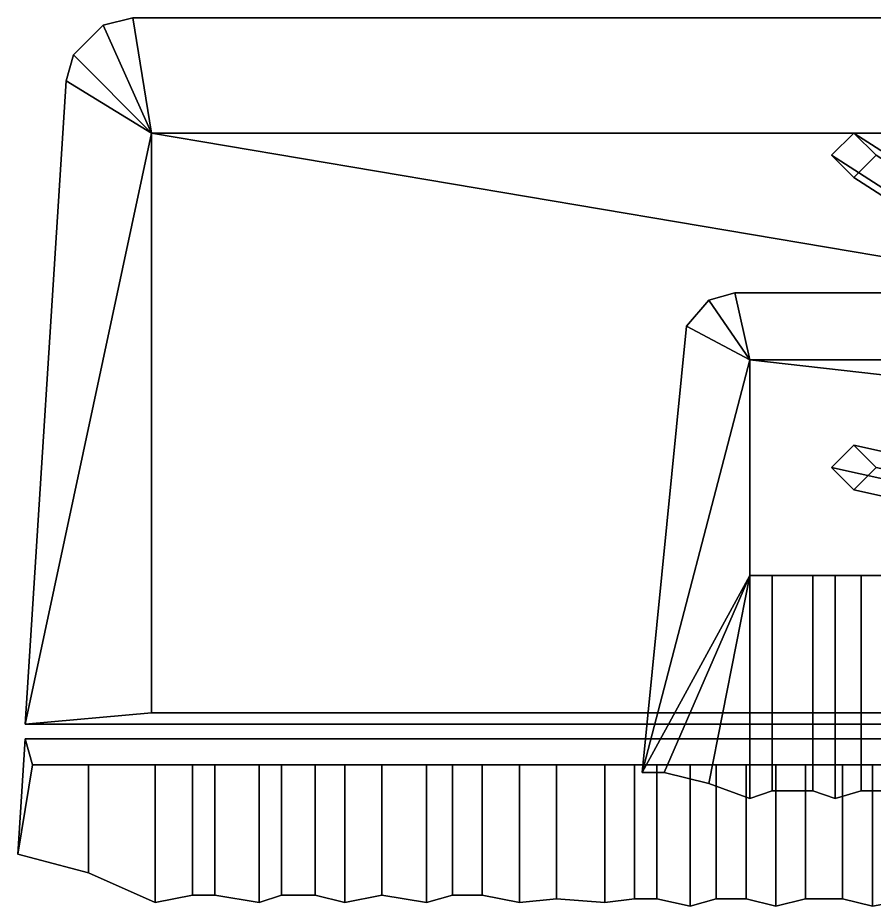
# Model space of a CAD drawing. Extents: x -6.87 to 0, y -4.4 to 3.09.
# Drawn here: x -6.87 to -4.565, y 0.7 to 3.09 of the extents above; entities that cross this region are included whole.
import ezdxf

# ---------------------------------------------------------------- set-up
doc = ezdxf.new("R2010")
doc.units = 0
doc.layers.add('W1', color=5, linetype='CONTINUOUS')

msp = doc.modelspace()

# ---------------------------------------------------------------- linework, layer by layer
at = {"layer": 'W1'}
for points in [[(-6.64, 3.07, 1.63), (-6.56, 3.09, 1.63), (-6.51, 2.78, 1.43)], [(-6.51, 2.78, 1.83), (-6.56, 3.09, 1.63), (-6.64, 3.07, 1.63)], [(-6.56, 3.09, 1.63), (0, 3.09, 1.63), (0, 2.78, 1.43), (-6.51, 2.78, 1.43)], [(-6.51, 2.78, 1.83), (0, 2.78, 1.83), (0, 3.09, 1.63), (-6.56, 3.09, 1.63)], [(-6.72, 2.99, 1.63), (-6.64, 3.07, 1.63), (-6.51, 2.78, 1.43)], [(-6.51, 2.78, 1.83), (-6.64, 3.07, 1.63), (-6.72, 2.99, 1.63)], [(-6.74, 2.92, 1.63), (-6.72, 2.99, 1.63), (-6.51, 2.78, 1.43)], [(-6.51, 2.78, 1.83), (-6.72, 2.99, 1.63), (-6.74, 2.92, 1.63)], [(-6.85, 1.19, 1.63), (-6.74, 2.92, 1.63), (-6.51, 2.78, 1.43)], [(-6.51, 2.78, 1.83), (-6.74, 2.92, 1.63), (-6.85, 1.19, 1.63)], [(-6.85, 1.19, 1.63), (-6.51, 2.78, 1.43), (-6.51, 1.22, 1.43)], [(-6.51, 1.22, 1.83), (-6.51, 2.78, 1.83), (-6.85, 1.19, 1.63)], [(-6.51, 2.78, 1.43), (-1.06, 1.86, 1.43), (-1.06, 1.22, 1.43), (-6.51, 1.22, 1.43)], [(-6.51, 1.22, 1.83), (-1.06, 1.22, 1.83), (-1.06, 1.86, 1.83), (-6.51, 2.78, 1.83)], [(-1.06, 1.86, 1.83), (0, 1.86, 1.83), (0, 2.78, 1.83), (-6.51, 2.78, 1.83)], [(-6.51, 2.78, 1.43), (0, 2.78, 1.43), (0, 1.86, 1.43), (-1.06, 1.86, 1.43)], [(-3.67, 2.17, -0.11), (-3.73, 2.11, -0.11), (-4.68, 2.72, 1.43), (-4.62, 2.78, 1.43)], [(-3.61, 2.11, -0.11), (-3.67, 2.17, -0.11), (-4.62, 2.78, 1.43), (-4.56, 2.72, 1.43)], [(-3.73, 2.11, -0.11), (-3.67, 2.05, -0.11), (-4.62, 2.66, 1.43), (-4.68, 2.72, 1.43)], [(-3.67, 2.05, -0.11), (-3.61, 2.11, -0.11), (-4.56, 2.72, 1.43), (-4.62, 2.66, 1.43)], [(-5.01, 2.33, -0.27), (-4.94, 2.35, -0.27), (-4.9, 2.17, -0.35)], [(-4.9, 2.17, -0.11), (-4.9, 2.17, -0.11), (-4.94, 2.35, -0.27), (-5.01, 2.33, -0.27)], [(-4.94, 2.35, -0.27), (-0.45, 2.35, -0.27), (-0.45, 2.17, -0.35), (-4.9, 2.17, -0.35)], [(-4.9, 2.17, -0.11), (-0.45, 2.17, -0.11), (-0.45, 2.35, -0.27), (-4.94, 2.35, -0.27)], [(-4.9, 2.17, -0.11), (-4.9, 2.17, -0.11), (-5.01, 2.33, -0.27), (-5.07, 2.26, -0.27)], [(-5.07, 2.26, -0.27), (-5.01, 2.33, -0.27), (-4.9, 2.17, -0.35)], [(-5.19, 1.06, -0.27), (-5.07, 2.26, -0.27), (-4.9, 2.17, -0.35)], [(-4.9, 2.17, -0.11), (-4.9, 2.17, -0.11), (-5.07, 2.26, -0.27), (-5.19, 1.06, -0.27)], [(-4.9, 1.59, -0.11), (-4.9, 1.59, -0.11), (-4.9, 2.17, -0.11), (-5.19, 1.06, -0.27)], [(-5.19, 1.06, -0.27), (-4.9, 2.17, -0.35), (-4.9, 1.59, -0.35)], [(-4.9, 2.17, -0.35), (-0.45, 2.17, -0.35), (-0.45, 1.68, -0.35), (-0.57, 1.68, -0.35)], [(-0.57, 1.68, -0.11), (-0.45, 1.68, -0.11), (-0.45, 2.17, -0.11), (-4.9, 2.17, -0.11)], [(-4.9, 2.17, -0.35), (-0.57, 1.68, -0.35), (-1.02, 1.59, -0.35), (-4.9, 1.59, -0.35)], [(-4.9, 1.59, -0.11), (-1.02, 1.59, -0.11), (-0.57, 1.68, -0.11), (-4.9, 2.17, -0.11)], [(-3.67, 1.73, -0.11), (-3.73, 1.67, -0.11), (-4.68, 1.88, 1.43), (-4.62, 1.94, 1.43)], [(-3.61, 1.67, -0.11), (-3.67, 1.73, -0.11), (-4.62, 1.94, 1.43), (-4.56, 1.88, 1.43)], [(-3.73, 1.67, -0.11), (-3.67, 1.61, -0.11), (-4.62, 1.82, 1.43), (-4.68, 1.88, 1.43)], [(-3.67, 1.61, -0.11), (-3.61, 1.67, -0.11), (-4.56, 1.88, 1.43), (-4.62, 1.82, 1.43)], [(-5.19, 1.06, -0.27), (-5.13, 1.06, -0.27), (-4.9, 1.59, -0.11)], [(-4.9, 1.59, -0.35), (-4.9, 1.59, -0.35), (-5.13, 1.06, -0.27), (-5.19, 1.06, -0.27)], [(-4.9, 1.59, -0.35), (-4.9, 1.59, -0.35), (-5.01, 1.03, -0.27), (-5.13, 1.06, -0.27)], [(-5.13, 1.06, -0.27), (-5.01, 1.03, -0.27), (-4.9, 1.59, -0.11)], [(-5.01, 1.03, -0.27), (-4.9, 0.99, -0.27), (-4.9, 1.59, -0.11)], [(-4.9, 1.59, -0.35), (-4.9, 1.59, -0.35), (-4.9, 0.99, -0.27), (-5.01, 1.03, -0.27)], [(-4.9, 1.59, -0.35), (-4.84, 1.59, -0.35), (-4.84, 1.01, -0.27), (-4.9, 0.99, -0.27)], [(-4.9, 0.99, -0.27), (-4.84, 1.01, -0.27), (-4.84, 1.59, -0.11), (-4.9, 1.59, -0.11)], [(-4.84, 1.59, -0.35), (-4.73, 1.59, -0.35), (-4.73, 1.01, -0.27), (-4.84, 1.01, -0.27)], [(-4.84, 1.01, -0.27), (-4.73, 1.01, -0.27), (-4.73, 1.59, -0.11), (-4.84, 1.59, -0.11)], [(-4.73, 1.59, -0.35), (-4.67, 1.59, -0.35), (-4.67, 0.99, -0.27), (-4.73, 1.01, -0.27)], [(-4.73, 1.01, -0.27), (-4.67, 0.99, -0.27), (-4.67, 1.59, -0.11), (-4.73, 1.59, -0.11)], [(-4.67, 0.99, -0.27), (-4.6, 1.01, -0.27), (-4.6, 1.59, -0.11), (-4.67, 1.59, -0.11)], [(-4.67, 1.59, -0.35), (-4.6, 1.59, -0.35), (-4.6, 1.01, -0.27), (-4.67, 0.99, -0.27)], [(-4.6, 1.01, -0.27), (-4.5, 1.01, -0.27), (-4.5, 1.59, -0.11), (-4.6, 1.59, -0.11)], [(-4.6, 1.59, -0.35), (-4.5, 1.59, -0.35), (-4.5, 1.01, -0.27), (-4.6, 1.01, -0.27)], [(-6.51, 1.22, 1.43), (-2.49, 1.22, 1.43), (-2.51, 1.19, 1.63), (-6.85, 1.19, 1.63)], [(-6.85, 1.19, 1.63), (-2.51, 1.19, 1.63), (-2.49, 1.22, 1.83), (-6.51, 1.22, 1.83)], [(-6.87, 0.84, 1.63), (-6.85, 1.15, 1.63), (-6.83, 1.08, 1.47), (-6.87, 0.84, 1.63)], [(-6.87, 0.84, 1.63), (-6.83, 1.08, 1.79), (-6.85, 1.15, 1.63), (-6.87, 0.84, 1.63)], [(-6.85, 1.15, 1.63), (-2.52, 1.15, 1.63), (-2.52, 1.08, 1.47), (-6.83, 1.08, 1.47)], [(-6.83, 1.08, 1.79), (-2.52, 1.08, 1.79), (-2.52, 1.15, 1.63), (-6.85, 1.15, 1.63)], [(-6.83, 1.08, 1.47), (-6.68, 1.08, 1.47), (-6.68, 0.79, 1.63), (-6.87, 0.84, 1.63)], [(-6.87, 0.84, 1.63), (-6.68, 0.79, 1.63), (-6.68, 1.08, 1.79), (-6.83, 1.08, 1.79)], [(-6.68, 1.08, 1.47), (-6.5, 1.08, 1.47), (-6.5, 0.71, 1.63), (-6.68, 0.79, 1.63)], [(-6.68, 0.79, 1.63), (-6.5, 0.71, 1.63), (-6.5, 1.08, 1.79), (-6.68, 1.08, 1.79)], [(-6.5, 1.08, 1.47), (-6.4, 1.08, 1.47), (-6.4, 0.73, 1.63), (-6.5, 0.71, 1.63)], [(-6.5, 0.71, 1.63), (-6.4, 0.73, 1.63), (-6.4, 1.08, 1.79), (-6.5, 1.08, 1.79)], [(-6.4, 1.08, 1.47), (-6.34, 1.08, 1.47), (-6.34, 0.73, 1.63), (-6.4, 0.73, 1.63)], [(-6.4, 0.73, 1.63), (-6.34, 0.73, 1.63), (-6.34, 1.08, 1.79), (-6.4, 1.08, 1.79)], [(-6.34, 1.08, 1.47), (-6.22, 1.08, 1.47), (-6.22, 0.71, 1.63), (-6.34, 0.73, 1.63)], [(-6.34, 0.73, 1.63), (-6.22, 0.71, 1.63), (-6.22, 1.08, 1.79), (-6.34, 1.08, 1.79)], [(-6.22, 1.08, 1.47), (-6.16, 1.08, 1.47), (-6.16, 0.73, 1.63), (-6.22, 0.71, 1.63)], [(-6.22, 0.71, 1.63), (-6.16, 0.73, 1.63), (-6.16, 1.08, 1.79), (-6.22, 1.08, 1.79)], [(-6.16, 1.08, 1.47), (-6.07, 1.08, 1.47), (-6.07, 0.73, 1.63), (-6.16, 0.73, 1.63)], [(-6.16, 0.73, 1.63), (-6.07, 0.73, 1.63), (-6.07, 1.08, 1.79), (-6.16, 1.08, 1.79)], [(-6.07, 1.08, 1.47), (-5.99, 1.08, 1.47), (-5.99, 0.71, 1.63), (-6.07, 0.73, 1.63)], [(-6.07, 0.73, 1.63), (-5.99, 0.71, 1.63), (-5.99, 1.08, 1.79), (-6.07, 1.08, 1.79)], [(-5.99, 1.08, 1.47), (-5.89, 1.08, 1.47), (-5.89, 0.73, 1.63), (-5.99, 0.71, 1.63)], [(-5.99, 0.71, 1.63), (-5.89, 0.73, 1.63), (-5.89, 1.08, 1.79), (-5.99, 1.08, 1.79)], [(-5.89, 1.08, 1.47), (-5.77, 1.08, 1.47), (-5.77, 0.71, 1.63), (-5.89, 0.73, 1.63)], [(-5.89, 0.73, 1.63), (-5.77, 0.71, 1.63), (-5.77, 1.08, 1.79), (-5.89, 1.08, 1.79)], [(-5.77, 1.08, 1.47), (-5.7, 1.08, 1.47), (-5.7, 0.73, 1.63), (-5.77, 0.71, 1.63)], [(-5.77, 0.71, 1.63), (-5.7, 0.73, 1.63), (-5.7, 1.08, 1.79), (-5.77, 1.08, 1.79)], [(-5.7, 1.08, 1.47), (-5.62, 1.08, 1.47), (-5.62, 0.73, 1.63), (-5.7, 0.73, 1.63)], [(-5.7, 0.73, 1.63), (-5.62, 0.73, 1.63), (-5.62, 1.08, 1.79), (-5.7, 1.08, 1.79)], [(-5.62, 1.08, 1.47), (-5.52, 1.08, 1.47), (-5.52, 0.71, 1.63), (-5.62, 0.73, 1.63)], [(-5.62, 0.73, 1.63), (-5.52, 0.71, 1.63), (-5.52, 1.08, 1.79), (-5.62, 1.08, 1.79)], [(-5.52, 1.08, 1.47), (-5.42, 1.08, 1.47), (-5.42, 0.72, 1.63), (-5.52, 0.71, 1.63)], [(-5.52, 0.71, 1.63), (-5.42, 0.72, 1.63), (-5.42, 1.08, 1.79), (-5.52, 1.08, 1.79)], [(-5.42, 1.08, 1.47), (-5.29, 1.08, 1.47), (-5.29, 0.71, 1.63), (-5.42, 0.72, 1.63)], [(-5.42, 0.72, 1.63), (-5.29, 0.71, 1.63), (-5.29, 1.08, 1.79), (-5.42, 1.08, 1.79)], [(-5.29, 1.08, 1.47), (-5.21, 1.08, 1.47), (-5.21, 0.72, 1.63), (-5.29, 0.71, 1.63)], [(-5.29, 0.71, 1.63), (-5.21, 0.72, 1.63), (-5.21, 1.08, 1.79), (-5.29, 1.08, 1.79)], [(-5.21, 1.08, 1.47), (-5.15, 1.08, 1.47), (-5.15, 0.72, 1.63), (-5.21, 0.72, 1.63)], [(-5.21, 0.72, 1.63), (-5.15, 0.72, 1.63), (-5.15, 1.08, 1.79), (-5.21, 1.08, 1.79)], [(-5.15, 1.08, 1.47), (-5.06, 1.08, 1.47), (-5.06, 0.7, 1.63), (-5.15, 0.72, 1.63)], [(-5.15, 0.72, 1.63), (-5.06, 0.7, 1.63), (-5.06, 1.08, 1.79), (-5.15, 1.08, 1.79)], [(-5.06, 1.08, 1.47), (-4.99, 1.08, 1.47), (-4.99, 0.72, 1.63), (-5.06, 0.7, 1.63)], [(-5.06, 0.7, 1.63), (-4.99, 0.72, 1.63), (-4.99, 1.08, 1.79), (-5.06, 1.08, 1.79)], [(-4.99, 1.08, 1.47), (-4.91, 1.08, 1.47), (-4.91, 0.72, 1.63), (-4.99, 0.72, 1.63)], [(-4.99, 0.72, 1.63), (-4.91, 0.72, 1.63), (-4.91, 1.08, 1.79), (-4.99, 1.08, 1.79)], [(-4.91, 1.08, 1.47), (-4.83, 1.08, 1.47), (-4.83, 0.7, 1.63), (-4.91, 0.72, 1.63)], [(-4.91, 0.72, 1.63), (-4.83, 0.7, 1.63), (-4.83, 1.08, 1.79), (-4.91, 1.08, 1.79)], [(-4.83, 1.08, 1.47), (-4.75, 1.08, 1.47), (-4.75, 0.72, 1.63), (-4.83, 0.7, 1.63)], [(-4.83, 0.7, 1.63), (-4.75, 0.72, 1.63), (-4.75, 1.08, 1.79), (-4.83, 1.08, 1.79)], [(-4.75, 1.08, 1.47), (-4.65, 1.08, 1.47), (-4.65, 0.72, 1.63), (-4.75, 0.72, 1.63)], [(-4.75, 0.72, 1.63), (-4.65, 0.72, 1.63), (-4.65, 1.08, 1.79), (-4.75, 1.08, 1.79)], [(-4.65, 1.08, 1.47), (-4.57, 1.08, 1.47), (-4.57, 0.7, 1.63), (-4.65, 0.72, 1.63)], [(-4.65, 0.72, 1.63), (-4.57, 0.7, 1.63), (-4.57, 1.08, 1.79), (-4.65, 1.08, 1.79)], [(-4.57, 1.08, 1.47), (-4.46, 1.08, 1.47), (-4.46, 0.72, 1.63), (-4.57, 0.7, 1.63)], [(-4.57, 0.7, 1.63), (-4.46, 0.72, 1.63), (-4.46, 1.08, 1.79), (-4.57, 1.08, 1.79)]]:
    msp.add_3dface(points, dxfattribs=at)

doc.saveas('drawing.dxf')
